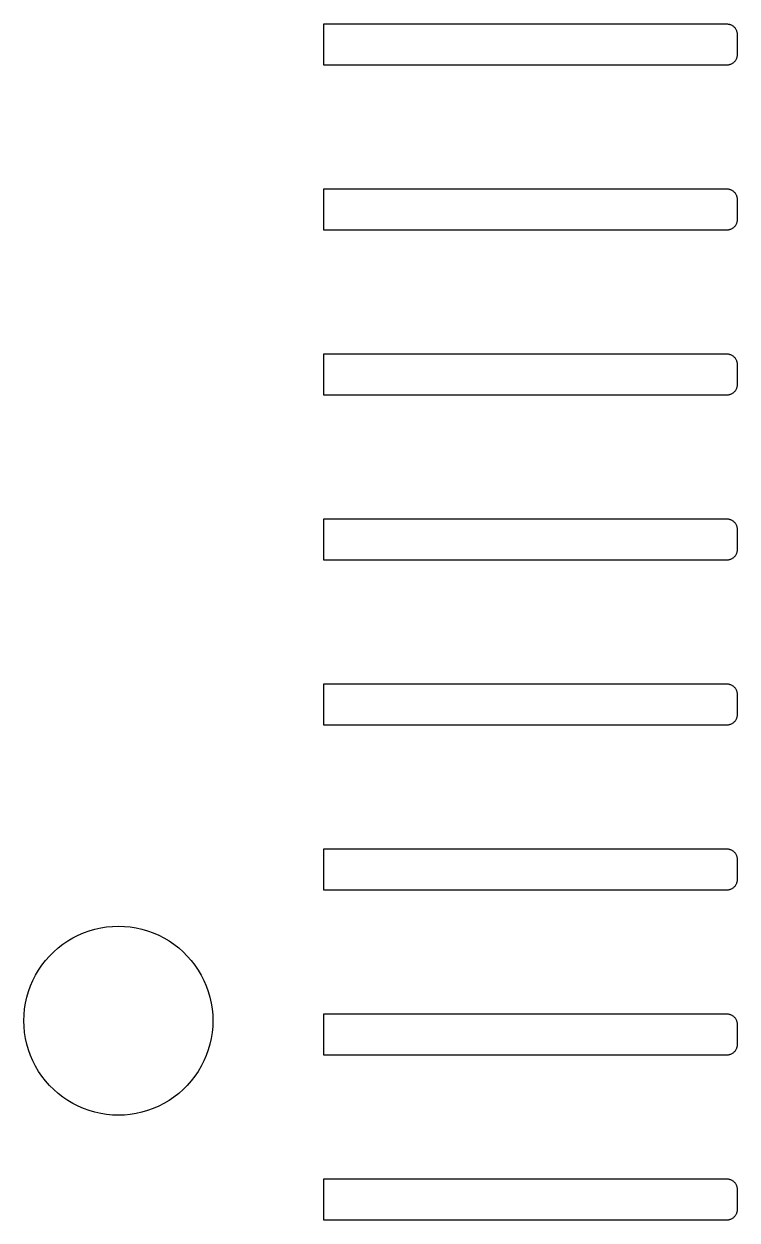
# Model space of a CAD drawing. Header units: metres. Extents: x -163 to 163, y -163 to 163.
# Drawn here: x -2.75 to 18, y -121.2 to -86.4 of the extents above; entities that cross this region are included whole.
import ezdxf

# ---------------------------------------------------------------- set-up
doc = ezdxf.new("R2010")
doc.units = ezdxf.units.M

msp = doc.modelspace()

# ---------------------------------------------------------------- linework, layer by layer
for p, q in [((5.97498, -87.599), (5.97498, -86.399)), ((5.97498, -86.399), (17.701, -86.399)), ((17.701, -86.399), (17.7199, -86.3995)), ((17.7199, -86.3995), (17.7386, -86.4013)), ((17.7386, -86.4013), (17.7572, -86.4043)), ((17.7572, -86.4043), (17.7757, -86.4084)), ((17.7757, -86.4084), (17.7937, -86.4136)), ((17.7937, -86.4136), (17.8115, -86.42)), ((17.8115, -86.42), (17.8288, -86.4275)), ((17.8288, -86.4275), (17.8456, -86.4361)), ((17.8456, -86.4361), (17.8618, -86.4456)), ((17.8618, -86.4456), (17.8774, -86.4563)), ((17.8774, -86.4563), (17.8923, -86.4678)), ((17.8923, -86.4678), (17.9064, -86.4803)), ((17.9064, -86.4803), (17.9197, -86.4936)), ((17.9197, -86.4936), (17.9322, -86.5077)), ((17.9322, -86.5077), (17.9437, -86.5226)), ((17.9437, -86.5226), (17.9543, -86.5382)), ((17.9543, -86.5382), (17.9639, -86.5544)), ((17.9639, -86.5544), (17.9725, -86.5712)), ((17.9725, -86.5712), (17.98, -86.5885)), ((17.98, -86.5885), (17.9864, -86.6062)), ((17.9864, -86.6062), (17.9916, -86.6243)), ((17.9916, -86.6243), (17.9957, -86.6427)), ((17.9957, -86.6427), (17.9987, -86.6613)), ((17.9987, -86.6613), (18.0004, -86.6801)), ((18.0004, -86.6801), (18.001, -86.6989)), ((18.001, -86.6989), (18.001, -87.299)), ((17.9987, -87.3365), (17.9957, -87.3552)), ((18.0004, -87.3178), (17.9987, -87.3365)), ((18.001, -87.299), (18.0004, -87.3178)), ((17.701, -87.599), (5.97498, -87.599)), ((17.7199, -87.5984), (17.701, -87.599)), ((17.7386, -87.5966), (17.7199, -87.5984)), ((17.7572, -87.5936), (17.7386, -87.5966)), ((17.7757, -87.5895), (17.7572, -87.5936)), ((17.7937, -87.5843), (17.7757, -87.5895)), ((17.8115, -87.5779), (17.7937, -87.5843)), ((17.8288, -87.5704), (17.8115, -87.5779)), ((17.8456, -87.5618), (17.8288, -87.5704)), ((17.8618, -87.5522), (17.8456, -87.5618)), ((17.8774, -87.5417), (17.8618, -87.5522)), ((17.8923, -87.5301), (17.8774, -87.5417)), ((17.9064, -87.5176), (17.8923, -87.5301)), ((17.9197, -87.5043), (17.9064, -87.5176)), ((17.9322, -87.4902), (17.9197, -87.5043)), ((17.9437, -87.4753), (17.9322, -87.4902)), ((17.9543, -87.4597), (17.9437, -87.4753)), ((17.9639, -87.4435), (17.9543, -87.4597)), ((17.9725, -87.4267), (17.9639, -87.4435)), ((17.98, -87.4094), (17.9725, -87.4267)), ((17.9864, -87.3916), (17.98, -87.4094)), ((17.9916, -87.3736), (17.9864, -87.3916)), ((17.9957, -87.3552), (17.9916, -87.3736)), ((5.97498, -92.399), (5.97498, -91.1989)), ((5.97498, -91.1989), (17.701, -91.1989)), ((17.701, -91.1989), (17.7199, -91.1995)), ((17.7199, -91.1995), (17.7386, -91.2013)), ((17.7386, -91.2013), (17.7572, -91.2043)), ((17.7572, -91.2043), (17.7757, -91.2084)), ((17.7757, -91.2084), (17.7937, -91.2136)), ((17.7937, -91.2136), (17.8115, -91.22)), ((17.8115, -91.22), (17.8288, -91.2275)), ((17.8288, -91.2275), (17.8456, -91.2361)), ((17.8456, -91.2361), (17.8618, -91.2457)), ((17.8618, -91.2457), (17.8774, -91.2562)), ((17.8774, -91.2562), (17.8923, -91.2678)), ((17.8923, -91.2678), (17.9064, -91.2803)), ((17.9064, -91.2803), (17.9197, -91.2936)), ((17.9197, -91.2936), (17.9322, -91.3077)), ((17.9322, -91.3077), (17.9437, -91.3226)), ((17.9437, -91.3226), (17.9543, -91.3382)), ((17.9543, -91.3382), (17.9639, -91.3544)), ((17.9639, -91.3544), (17.9725, -91.3712)), ((17.9725, -91.3712), (17.98, -91.3885)), ((17.98, -91.3885), (17.9864, -91.4062)), ((17.9864, -91.4062), (17.9916, -91.4243)), ((17.9916, -91.4243), (17.9957, -91.4427)), ((17.9957, -91.4427), (17.9987, -91.4613)), ((17.9987, -91.4613), (18.0004, -91.4801)), ((18.0004, -91.4801), (18.001, -91.4989)), ((18.001, -91.4989), (18.001, -92.099)), ((17.98, -92.2094), (17.9725, -92.2267)), ((17.9864, -92.1917), (17.98, -92.2094)), ((17.9916, -92.1736), (17.9864, -92.1917)), ((17.9957, -92.1552), (17.9916, -92.1736)), ((17.9987, -92.1366), (17.9957, -92.1552)), ((18.0004, -92.1178), (17.9987, -92.1366)), ((18.001, -92.099), (18.0004, -92.1178)), ((17.701, -92.399), (5.97498, -92.399)), ((17.7199, -92.3984), (17.701, -92.399)), ((17.7386, -92.3966), (17.7199, -92.3984)), ((17.7572, -92.3936), (17.7386, -92.3966)), ((17.7757, -92.3895), (17.7572, -92.3936)), ((17.7937, -92.3843), (17.7757, -92.3895)), ((17.8115, -92.3779), (17.7937, -92.3843)), ((17.8288, -92.3704), (17.8115, -92.3779)), ((17.8456, -92.3618), (17.8288, -92.3704)), ((17.8618, -92.3522), (17.8456, -92.3618)), ((17.8774, -92.3417), (17.8618, -92.3522)), ((17.8923, -92.3301), (17.8774, -92.3417)), ((17.9064, -92.3176), (17.8923, -92.3301)), ((17.9197, -92.3043), (17.9064, -92.3176)), ((17.9322, -92.2902), (17.9197, -92.3043)), ((17.9437, -92.2753), (17.9322, -92.2902)), ((17.9543, -92.2597), (17.9437, -92.2753)), ((17.9639, -92.2435), (17.9543, -92.2597)), ((17.9725, -92.2267), (17.9639, -92.2435)), ((5.97498, -97.1989), (5.97498, -95.9989)), ((5.97498, -95.9989), (17.701, -95.9989)), ((17.701, -95.9989), (17.7199, -95.9995)), ((17.7199, -95.9995), (17.7386, -96.0013)), ((17.7386, -96.0013), (17.7572, -96.0043)), ((17.7572, -96.0043), (17.7757, -96.0084)), ((17.7757, -96.0084), (17.7937, -96.0136)), ((17.7937, -96.0136), (17.8115, -96.02)), ((17.8115, -96.02), (17.8288, -96.0275)), ((17.8288, -96.0275), (17.8456, -96.0361)), ((17.8456, -96.0361), (17.8618, -96.0457)), ((17.8618, -96.0457), (17.8774, -96.0562)), ((17.8774, -96.0562), (17.8923, -96.0678)), ((17.8923, -96.0678), (17.9064, -96.0803)), ((17.9064, -96.0803), (17.9197, -96.0936)), ((17.9197, -96.0936), (17.9322, -96.1077)), ((17.9322, -96.1077), (17.9437, -96.1226)), ((17.9437, -96.1226), (17.9543, -96.1382)), ((17.9543, -96.1382), (17.9639, -96.1544)), ((17.9639, -96.1544), (17.9725, -96.1712)), ((17.9725, -96.1712), (17.98, -96.1885)), ((17.98, -96.1885), (17.9864, -96.2063)), ((17.9864, -96.2063), (17.9916, -96.2243)), ((17.9916, -96.2243), (17.9957, -96.2427)), ((17.9957, -96.2427), (17.9987, -96.2614)), ((17.9987, -96.2614), (18.0004, -96.2801)), ((18.0004, -96.2801), (18.001, -96.299)), ((18.001, -96.299), (18.001, -96.899)), ((17.9322, -97.0902), (17.9197, -97.1043)), ((17.9437, -97.0753), (17.9322, -97.0902)), ((17.9543, -97.0597), (17.9437, -97.0753)), ((17.9639, -97.0435), (17.9543, -97.0597)), ((17.9725, -97.0267), (17.9639, -97.0435)), ((17.98, -97.0094), (17.9725, -97.0267)), ((17.9864, -96.9917), (17.98, -97.0094)), ((17.9916, -96.9736), (17.9864, -96.9917)), ((17.9957, -96.9552), (17.9916, -96.9736)), ((17.9987, -96.9366), (17.9957, -96.9552)), ((18.0004, -96.9178), (17.9987, -96.9366)), ((18.001, -96.899), (18.0004, -96.9178)), ((17.701, -97.1989), (5.97498, -97.1989)), ((17.7199, -97.1984), (17.701, -97.1989)), ((17.7386, -97.1966), (17.7199, -97.1984)), ((17.7572, -97.1936), (17.7386, -97.1966)), ((17.7757, -97.1895), (17.7572, -97.1936)), ((17.7937, -97.1843), (17.7757, -97.1895)), ((17.8115, -97.1779), (17.7937, -97.1843)), ((17.8288, -97.1704), (17.8115, -97.1779)), ((17.8456, -97.1618), (17.8288, -97.1704)), ((17.8618, -97.1523), (17.8456, -97.1618)), ((17.8774, -97.1416), (17.8618, -97.1523)), ((17.8923, -97.1301), (17.8774, -97.1416)), ((17.9064, -97.1176), (17.8923, -97.1301)), ((17.9197, -97.1043), (17.9064, -97.1176)), ((5.97498, -101.999), (5.97498, -100.799)), ((5.97498, -100.799), (17.701, -100.799)), ((17.701, -100.799), (17.7199, -100.8)), ((17.7199, -100.8), (17.7386, -100.801)), ((17.7386, -100.801), (17.7572, -100.804)), ((17.7572, -100.804), (17.7757, -100.808)), ((17.7757, -100.808), (17.7937, -100.814)), ((17.7937, -100.814), (17.8115, -100.82)), ((17.8115, -100.82), (17.8288, -100.827)), ((17.8288, -100.827), (17.8456, -100.836)), ((17.8456, -100.836), (17.8618, -100.846)), ((17.8618, -100.846), (17.8774, -100.856)), ((17.8774, -100.856), (17.8923, -100.868)), ((17.8923, -100.868), (17.9064, -100.88)), ((17.9064, -100.88), (17.9197, -100.894)), ((17.9197, -100.894), (17.9322, -100.908)), ((17.9322, -100.908), (17.9437, -100.923)), ((17.9437, -100.923), (17.9543, -100.938)), ((17.9543, -100.938), (17.9639, -100.954)), ((17.9639, -100.954), (17.9725, -100.971)), ((17.9725, -100.971), (17.98, -100.989)), ((17.98, -100.989), (17.9864, -101.006)), ((17.9864, -101.006), (17.9916, -101.024)), ((17.9916, -101.024), (17.9957, -101.043)), ((17.9957, -101.043), (17.9987, -101.061)), ((17.9987, -101.061), (18.0004, -101.08)), ((18.0004, -101.08), (18.001, -101.099)), ((18.001, -101.099), (18.001, -101.699)), ((17.8456, -101.962), (17.8288, -101.97)), ((17.8618, -101.952), (17.8456, -101.962)), ((17.8774, -101.942), (17.8618, -101.952)), ((17.8923, -101.93), (17.8774, -101.942)), ((17.9064, -101.918), (17.8923, -101.93)), ((17.9197, -101.904), (17.9064, -101.918)), ((17.9322, -101.89), (17.9197, -101.904)), ((17.9437, -101.875), (17.9322, -101.89)), ((17.9543, -101.86), (17.9437, -101.875)), ((17.9639, -101.843), (17.9543, -101.86)), ((17.9725, -101.827), (17.9639, -101.843)), ((17.98, -101.809), (17.9725, -101.827)), ((17.9864, -101.792), (17.98, -101.809)), ((17.9916, -101.774), (17.9864, -101.792)), ((17.9957, -101.755), (17.9916, -101.774)), ((17.9987, -101.737), (17.9957, -101.755)), ((18.0004, -101.718), (17.9987, -101.737)), ((18.001, -101.699), (18.0004, -101.718)), ((17.701, -101.999), (5.97498, -101.999)), ((17.7199, -101.998), (17.701, -101.999)), ((17.7386, -101.997), (17.7199, -101.998)), ((17.7572, -101.994), (17.7386, -101.997)), ((17.7757, -101.99), (17.7572, -101.994)), ((17.7937, -101.984), (17.7757, -101.99)), ((17.8115, -101.978), (17.7937, -101.984)), ((17.8288, -101.97), (17.8115, -101.978)), ((5.97498, -106.799), (5.97498, -105.599)), ((5.97498, -105.599), (17.701, -105.599)), ((17.701, -105.599), (17.7199, -105.6)), ((17.7199, -105.6), (17.7386, -105.601)), ((17.7386, -105.601), (17.7572, -105.604)), ((17.7572, -105.604), (17.7757, -105.608)), ((17.7757, -105.608), (17.7937, -105.614)), ((17.7937, -105.614), (17.8115, -105.62)), ((17.8115, -105.62), (17.8288, -105.628)), ((17.8288, -105.628), (17.8456, -105.636)), ((17.8456, -105.636), (17.8618, -105.646)), ((17.8618, -105.646), (17.8774, -105.656)), ((17.8774, -105.656), (17.8923, -105.668)), ((17.8923, -105.668), (17.9064, -105.68)), ((17.9064, -105.68), (17.9197, -105.694)), ((17.9197, -105.694), (17.9322, -105.708)), ((17.9322, -105.708), (17.9437, -105.723)), ((17.9437, -105.723), (17.9543, -105.738)), ((17.9543, -105.738), (17.9639, -105.754)), ((17.9639, -105.754), (17.9725, -105.771)), ((17.9725, -105.771), (17.98, -105.789)), ((17.98, -105.789), (17.9864, -105.806)), ((17.9864, -105.806), (17.9916, -105.824)), ((17.9916, -105.824), (17.9957, -105.843)), ((17.9957, -105.843), (17.9987, -105.861)), ((17.9987, -105.861), (18.0004, -105.88)), ((18.0004, -105.88), (18.001, -105.899)), ((18.001, -105.899), (18.001, -106.499)), ((17.701, -106.799), (5.97498, -106.799)), ((17.7199, -106.798), (17.701, -106.799)), ((17.7386, -106.797), (17.7199, -106.798)), ((17.7572, -106.794), (17.7386, -106.797)), ((17.7757, -106.79), (17.7572, -106.794)), ((17.7937, -106.784), (17.7757, -106.79)), ((17.8115, -106.778), (17.7937, -106.784)), ((17.8288, -106.77), (17.8115, -106.778)), ((17.8456, -106.762), (17.8288, -106.77)), ((17.8618, -106.752), (17.8456, -106.762)), ((17.8774, -106.742), (17.8618, -106.752)), ((17.8923, -106.73), (17.8774, -106.742)), ((17.9064, -106.718), (17.8923, -106.73)), ((17.9197, -106.704), (17.9064, -106.718)), ((17.9322, -106.69), (17.9197, -106.704)), ((17.9437, -106.675), (17.9322, -106.69)), ((17.9543, -106.66), (17.9437, -106.675)), ((17.9639, -106.643), (17.9543, -106.66)), ((17.9725, -106.627), (17.9639, -106.643)), ((17.98, -106.609), (17.9725, -106.627)), ((17.9864, -106.592), (17.98, -106.609)), ((17.9916, -106.574), (17.9864, -106.592)), ((17.9957, -106.555), (17.9916, -106.574)), ((17.9987, -106.537), (17.9957, -106.555)), ((18.0004, -106.518), (17.9987, -106.537)), ((18.001, -106.499), (18.0004, -106.518)), ((5.97498, -111.599), (5.97498, -110.399)), ((5.97498, -110.399), (17.701, -110.399)), ((17.701, -110.399), (17.7199, -110.4)), ((17.7199, -110.4), (17.7386, -110.401)), ((17.7386, -110.401), (17.7572, -110.404)), ((17.7572, -110.404), (17.7757, -110.408)), ((17.7757, -110.408), (17.7937, -110.414)), ((17.7937, -110.414), (17.8115, -110.42)), ((17.8115, -110.42), (17.8288, -110.428)), ((17.8288, -110.428), (17.8456, -110.436)), ((17.8456, -110.436), (17.8618, -110.446)), ((17.8618, -110.446), (17.8774, -110.456)), ((17.8774, -110.456), (17.8923, -110.468)), ((17.8923, -110.468), (17.9064, -110.48)), ((17.9064, -110.48), (17.9197, -110.494)), ((17.9197, -110.494), (17.9322, -110.508)), ((17.9322, -110.508), (17.9437, -110.523)), ((17.9437, -110.523), (17.9543, -110.538)), ((17.9543, -110.538), (17.9639, -110.554)), ((17.9639, -110.554), (17.9725, -110.571)), ((17.9725, -110.571), (17.98, -110.589)), ((17.98, -110.589), (17.9864, -110.606)), ((17.9864, -110.606), (17.9916, -110.624)), ((17.9916, -110.624), (17.9957, -110.643)), ((17.9957, -110.643), (17.9987, -110.661)), ((17.9987, -110.661), (18.0004, -110.68)), ((18.0004, -110.68), (18.001, -110.699)), ((18.001, -110.699), (18.001, -111.299)), ((17.9957, -111.355), (17.9916, -111.374)), ((17.9987, -111.337), (17.9957, -111.355)), ((18.0004, -111.318), (17.9987, -111.337)), ((18.001, -111.299), (18.0004, -111.318)), ((17.701, -111.599), (5.97498, -111.599)), ((17.7199, -111.598), (17.701, -111.599)), ((17.7386, -111.597), (17.7199, -111.598)), ((17.7572, -111.594), (17.7386, -111.597)), ((17.7757, -111.59), (17.7572, -111.594)), ((17.7937, -111.584), (17.7757, -111.59)), ((17.8115, -111.578), (17.7937, -111.584)), ((17.8288, -111.57), (17.8115, -111.578)), ((17.8456, -111.562), (17.8288, -111.57)), ((17.8618, -111.552), (17.8456, -111.562)), ((17.8774, -111.542), (17.8618, -111.552)), ((17.8923, -111.53), (17.8774, -111.542)), ((17.9064, -111.518), (17.8923, -111.53)), ((17.9197, -111.504), (17.9064, -111.518)), ((17.9322, -111.49), (17.9197, -111.504)), ((17.9437, -111.475), (17.9322, -111.49)), ((17.9543, -111.46), (17.9437, -111.475)), ((17.9639, -111.443), (17.9543, -111.46)), ((17.9725, -111.427), (17.9639, -111.443)), ((17.98, -111.409), (17.9725, -111.427)), ((17.9864, -111.392), (17.98, -111.409)), ((17.9916, -111.374), (17.9864, -111.392)), ((-0.84979, -112.784), (-0.68388, -112.735)), ((-0.68388, -112.735), (-0.51529, -112.698)), ((-0.51529, -112.698), (-0.34467, -112.671)), ((-0.34467, -112.671), (-0.17267, -112.655)), ((-0.17267, -112.655), (0, -112.649)), ((0, -112.649), (0.17267, -112.655)), ((0.17267, -112.655), (0.34467, -112.671)), ((0.34467, -112.671), (0.51529, -112.698)), ((0.51529, -112.698), (0.68388, -112.735)), ((0.68388, -112.735), (0.84979, -112.784)), ((-1.61641, -113.174), (-1.47351, -113.077)), ((-1.47351, -113.077), (-1.32481, -112.989)), ((-1.32481, -112.989), (-1.17088, -112.911)), ((-1.17088, -112.911), (-1.01233, -112.842)), ((-1.01233, -112.842), (-0.84979, -112.784)), ((0.84979, -112.784), (1.01233, -112.842)), ((1.01233, -112.842), (1.17088, -112.911)), ((1.17088, -112.911), (1.32481, -112.989)), ((1.32481, -112.989), (1.47351, -113.077)), ((1.47351, -113.077), (1.61641, -113.174)), ((-2.00465, -113.517), (-1.88249, -113.394)), ((-1.88249, -113.394), (-1.75291, -113.28)), ((-1.75291, -113.28), (-1.61641, -113.174)), ((1.61641, -113.174), (1.75291, -113.28)), ((1.75291, -113.28), (1.88249, -113.394)), ((1.88249, -113.394), (2.00465, -113.517)), ((-2.3219, -113.926), (-2.22479, -113.783)), ((-2.22479, -113.783), (-2.1189, -113.646)), ((-2.1189, -113.646), (-2.00465, -113.517)), ((2.00465, -113.517), (2.1189, -113.646)), ((2.1189, -113.646), (2.22479, -113.783)), ((2.22479, -113.783), (2.3219, -113.926)), ((-2.48827, -114.228), (-2.40984, -114.074)), ((-2.40984, -114.074), (-2.3219, -113.926)), ((2.3219, -113.926), (2.40984, -114.074)), ((2.40984, -114.074), (2.48827, -114.228)), ((-2.6154, -114.549), (-2.55688, -114.387)), ((-2.55688, -114.387), (-2.48827, -114.228)), ((2.48827, -114.228), (2.55688, -114.387)), ((2.55688, -114.387), (2.6154, -114.549)), ((-2.70128, -114.884), (-2.66359, -114.715)), ((-2.66359, -114.715), (-2.6154, -114.549)), ((2.6154, -114.549), (2.66359, -114.715)), ((2.66359, -114.715), (2.70128, -114.884)), ((-2.74457, -115.226), (-2.7283, -115.054)), ((-2.7283, -115.054), (-2.70128, -114.884)), ((2.70128, -114.884), (2.7283, -115.054)), ((2.7283, -115.054), (2.74457, -115.226)), ((-2.75, -115.399), (-2.74457, -115.226)), ((-2.74457, -115.572), (-2.75, -115.399)), ((2.74457, -115.226), (2.75, -115.399)), ((2.75, -115.399), (2.74457, -115.572)), ((5.97498, -116.399), (5.97498, -115.199)), ((5.97498, -115.199), (17.701, -115.199)), ((17.701, -115.199), (17.7199, -115.2)), ((17.7199, -115.2), (17.7386, -115.201)), ((17.7386, -115.201), (17.7572, -115.204)), ((17.7572, -115.204), (17.7757, -115.208)), ((17.7757, -115.208), (17.7937, -115.214)), ((17.7937, -115.214), (17.8115, -115.22)), ((17.8115, -115.22), (17.8288, -115.228)), ((17.8288, -115.228), (17.8456, -115.236)), ((17.8456, -115.236), (17.8618, -115.246)), ((17.8618, -115.246), (17.8774, -115.256)), ((17.8774, -115.256), (17.8923, -115.268)), ((17.8923, -115.268), (17.9064, -115.28)), ((17.9064, -115.28), (17.9197, -115.294)), ((17.9197, -115.294), (17.9322, -115.308)), ((17.9322, -115.308), (17.9437, -115.323)), ((17.9437, -115.323), (17.9543, -115.338)), ((17.9543, -115.338), (17.9639, -115.354)), ((17.9639, -115.354), (17.9725, -115.371)), ((17.9725, -115.371), (17.98, -115.389)), ((17.98, -115.389), (17.9864, -115.406)), ((17.9864, -115.406), (17.9916, -115.424)), ((17.9916, -115.424), (17.9957, -115.443)), ((17.9957, -115.443), (17.9987, -115.461)), ((17.9987, -115.461), (18.0004, -115.48)), ((18.0004, -115.48), (18.001, -115.499)), ((18.001, -115.499), (18.001, -116.099)), ((-2.7283, -115.744), (-2.74457, -115.572)), ((-2.70128, -115.914), (-2.7283, -115.744)), ((2.7283, -115.744), (2.70128, -115.914)), ((2.74457, -115.572), (2.7283, -115.744)), ((-2.66359, -116.083), (-2.70128, -115.914)), ((-2.6154, -116.249), (-2.66359, -116.083)), ((2.66359, -116.083), (2.6154, -116.249)), ((2.70128, -115.914), (2.66359, -116.083)), ((17.9725, -116.227), (17.9639, -116.243)), ((17.98, -116.209), (17.9725, -116.227)), ((17.9864, -116.192), (17.98, -116.209)), ((17.9916, -116.174), (17.9864, -116.192)), ((17.9957, -116.155), (17.9916, -116.174)), ((17.9987, -116.137), (17.9957, -116.155)), ((18.0004, -116.118), (17.9987, -116.137)), ((18.001, -116.099), (18.0004, -116.118)), ((-2.55688, -116.411), (-2.6154, -116.249)), ((-2.48827, -116.57), (-2.55688, -116.411)), ((-2.40984, -116.724), (-2.48827, -116.57)), ((2.48827, -116.57), (2.40984, -116.724)), ((2.55688, -116.411), (2.48827, -116.57)), ((2.6154, -116.249), (2.55688, -116.411)), ((17.701, -116.399), (5.97498, -116.399)), ((17.7199, -116.398), (17.701, -116.399)), ((17.7386, -116.397), (17.7199, -116.398)), ((17.7572, -116.394), (17.7386, -116.397)), ((17.7757, -116.39), (17.7572, -116.394)), ((17.7937, -116.384), (17.7757, -116.39)), ((17.8115, -116.378), (17.7937, -116.384)), ((17.8288, -116.37), (17.8115, -116.378)), ((17.8456, -116.362), (17.8288, -116.37)), ((17.8618, -116.352), (17.8456, -116.362)), ((17.8774, -116.342), (17.8618, -116.352)), ((17.8923, -116.33), (17.8774, -116.342)), ((17.9064, -116.318), (17.8923, -116.33)), ((17.9197, -116.304), (17.9064, -116.318)), ((17.9322, -116.29), (17.9197, -116.304)), ((17.9437, -116.275), (17.9322, -116.29)), ((17.9543, -116.26), (17.9437, -116.275)), ((17.9639, -116.243), (17.9543, -116.26)), ((-2.3219, -116.873), (-2.40984, -116.724)), ((-2.22479, -117.015), (-2.3219, -116.873)), ((2.3219, -116.873), (2.22479, -117.015)), ((2.40984, -116.724), (2.3219, -116.873)), ((-2.1189, -117.152), (-2.22479, -117.015)), ((-2.00465, -117.282), (-2.1189, -117.152)), ((2.1189, -117.152), (2.00465, -117.282)), ((2.22479, -117.015), (2.1189, -117.152)), ((-1.88249, -117.404), (-2.00465, -117.282)), ((-1.75291, -117.518), (-1.88249, -117.404)), ((-1.61641, -117.624), (-1.75291, -117.518)), ((-1.47351, -117.721), (-1.61641, -117.624)), ((1.61641, -117.624), (1.47351, -117.721)), ((1.75291, -117.518), (1.61641, -117.624)), ((1.88249, -117.404), (1.75291, -117.518)), ((2.00465, -117.282), (1.88249, -117.404)), ((-1.32481, -117.809), (-1.47351, -117.721)), ((-1.17088, -117.887), (-1.32481, -117.809)), ((-1.01233, -117.956), (-1.17088, -117.887)), ((-0.84979, -118.014), (-1.01233, -117.956)), ((1.01233, -117.956), (0.84979, -118.014)), ((1.17088, -117.887), (1.01233, -117.956)), ((1.32481, -117.809), (1.17088, -117.887)), ((1.47351, -117.721), (1.32481, -117.809)), ((-0.68388, -118.063), (-0.84979, -118.014)), ((-0.51529, -118.1), (-0.68388, -118.063)), ((-0.34467, -118.127), (-0.51529, -118.1)), ((-0.17267, -118.144), (-0.34467, -118.127)), ((0, -118.149), (-0.17267, -118.144)), ((0.17267, -118.144), (0, -118.149)), ((0.34467, -118.127), (0.17267, -118.144)), ((0.51529, -118.1), (0.34467, -118.127)), ((0.68388, -118.063), (0.51529, -118.1)), ((0.84979, -118.014), (0.68388, -118.063)), ((5.97498, -121.199), (5.97498, -119.999)), ((5.97498, -119.999), (17.701, -119.999)), ((17.701, -119.999), (17.7199, -120)), ((17.7199, -120), (17.7386, -120.001)), ((17.7386, -120.001), (17.7572, -120.004)), ((17.7572, -120.004), (17.7757, -120.008)), ((17.7757, -120.008), (17.7937, -120.014)), ((17.7937, -120.014), (17.8115, -120.02)), ((17.8115, -120.02), (17.8288, -120.027)), ((17.8288, -120.027), (17.8456, -120.036)), ((17.8456, -120.036), (17.8618, -120.046)), ((17.8618, -120.046), (17.8774, -120.056)), ((17.8774, -120.056), (17.8923, -120.068)), ((17.8923, -120.068), (17.9064, -120.08)), ((17.9064, -120.08), (17.9197, -120.094)), ((17.9197, -120.094), (17.9322, -120.108)), ((17.9322, -120.108), (17.9437, -120.123)), ((17.9437, -120.123), (17.9543, -120.138)), ((17.9543, -120.138), (17.9639, -120.154)), ((17.9639, -120.154), (17.9725, -120.171)), ((17.9725, -120.171), (17.98, -120.189)), ((17.98, -120.189), (17.9864, -120.206)), ((17.9864, -120.206), (17.9916, -120.224)), ((17.9916, -120.224), (17.9957, -120.243)), ((17.9957, -120.243), (17.9987, -120.261)), ((17.9987, -120.261), (18.0004, -120.28)), ((18.0004, -120.28), (18.001, -120.299)), ((18.001, -120.299), (18.001, -120.899)), ((17.9197, -121.104), (17.9064, -121.118)), ((17.9322, -121.09), (17.9197, -121.104)), ((17.9437, -121.075), (17.9322, -121.09)), ((17.9543, -121.06), (17.9437, -121.075)), ((17.9639, -121.043), (17.9543, -121.06)), ((17.9725, -121.027), (17.9639, -121.043)), ((17.98, -121.009), (17.9725, -121.027)), ((17.9864, -120.992), (17.98, -121.009)), ((17.9916, -120.974), (17.9864, -120.992)), ((17.9957, -120.955), (17.9916, -120.974)), ((17.9987, -120.937), (17.9957, -120.955)), ((18.0004, -120.918), (17.9987, -120.937)), ((18.001, -120.899), (18.0004, -120.918)), ((17.701, -121.199), (5.97498, -121.199)), ((17.7199, -121.198), (17.701, -121.199)), ((17.7386, -121.197), (17.7199, -121.198)), ((17.7572, -121.194), (17.7386, -121.197)), ((17.7757, -121.19), (17.7572, -121.194)), ((17.7937, -121.184), (17.7757, -121.19)), ((17.8115, -121.178), (17.7937, -121.184)), ((17.8288, -121.17), (17.8115, -121.178)), ((17.8456, -121.162), (17.8288, -121.17)), ((17.8618, -121.152), (17.8456, -121.162)), ((17.8774, -121.142), (17.8618, -121.152)), ((17.8923, -121.13), (17.8774, -121.142)), ((17.9064, -121.118), (17.8923, -121.13))]:
    msp.add_line(p, q)

doc.saveas('drawing.dxf')
